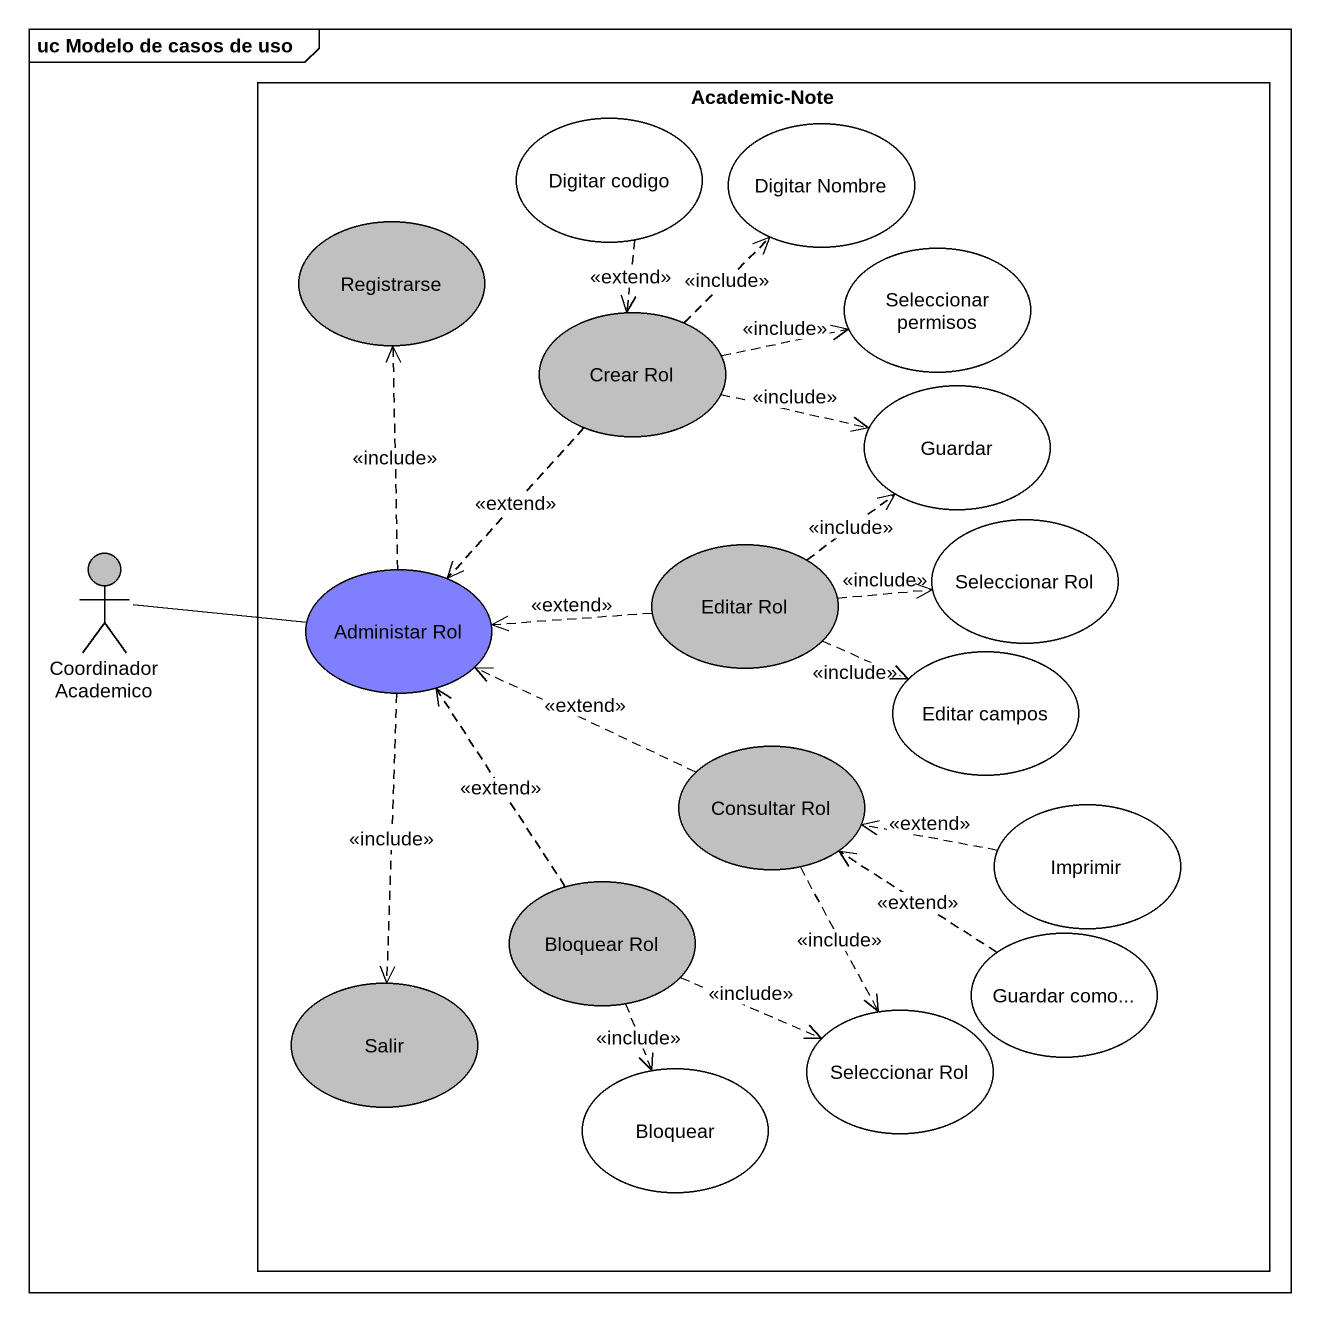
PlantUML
@startuml
mainframe uc Modelo de casos de uso
rectangle "Academic-Note" as Academic_Note {
  usecase "Digitar codigo" as Digitar_codigo
  usecase "Digitar Nombre" as Digitar_Nombre
  usecase Registrarse #C0C0C0
  usecase "Seleccionar permisos" as Seleccionar_permisos
  usecase "Crear Rol" as Crear_Rol #C0C0C0
  usecase Guardar
  usecase "Administar Rol" as Administar_Rol #8080FF
  usecase "Editar Rol" as Editar_Rol #C0C0C0
  usecase "Seleccionar Rol" as Seleccionar_Rol
  usecase "Editar campos" as Editar_campos
  usecase "Consultar Rol" as Consultar_Rol #C0C0C0
  usecase Imprimir
  usecase "Bloquear Rol" as Bloquear_Rol #C0C0C0
  usecase Salir #C0C0C0
  usecase "Guardar como..." as Guardar_como
  usecase Bloquear
  usecase "Seleccionar Rol" as Seleccionar_Rol_2
}
actor "Coordinador Academico" as Coordinador_Academico #C0C0C0
Digitar_codigo ..> Crear_Rol : <<extend>>
Crear_Rol .up.> Digitar_Nombre : <<include>>
Crear_Rol .right.> Seleccionar_permisos : <<include>>
Crear_Rol .right.> Guardar : <<include>>
Crear_Rol ..> Administar_Rol : <<extend>>
Coordinador_Academico -right- Administar_Rol
Administar_Rol .up.> Registrarse : <<include>>
Administar_Rol ..> Salir : <<include>>
Editar_Rol .up.> Guardar : <<include>>
Editar_Rol .left.> Administar_Rol : <<extend>>
Editar_Rol .right.> Seleccionar_Rol : <<include>>
Editar_Rol .right.> Editar_campos : <<include>>
Consultar_Rol .left.> Administar_Rol : <<extend>>
Consultar_Rol ..> Seleccionar_Rol_2 : <<include>>
Imprimir .left.> Consultar_Rol : <<extend>>
Bloquear_Rol .up.> Administar_Rol : <<extend>>
Bloquear_Rol ..> Bloquear : <<include>>
Bloquear_Rol .right.> Seleccionar_Rol_2 : <<include>>
Guardar_como .up.> Consultar_Rol : <<extend>>
@enduml
